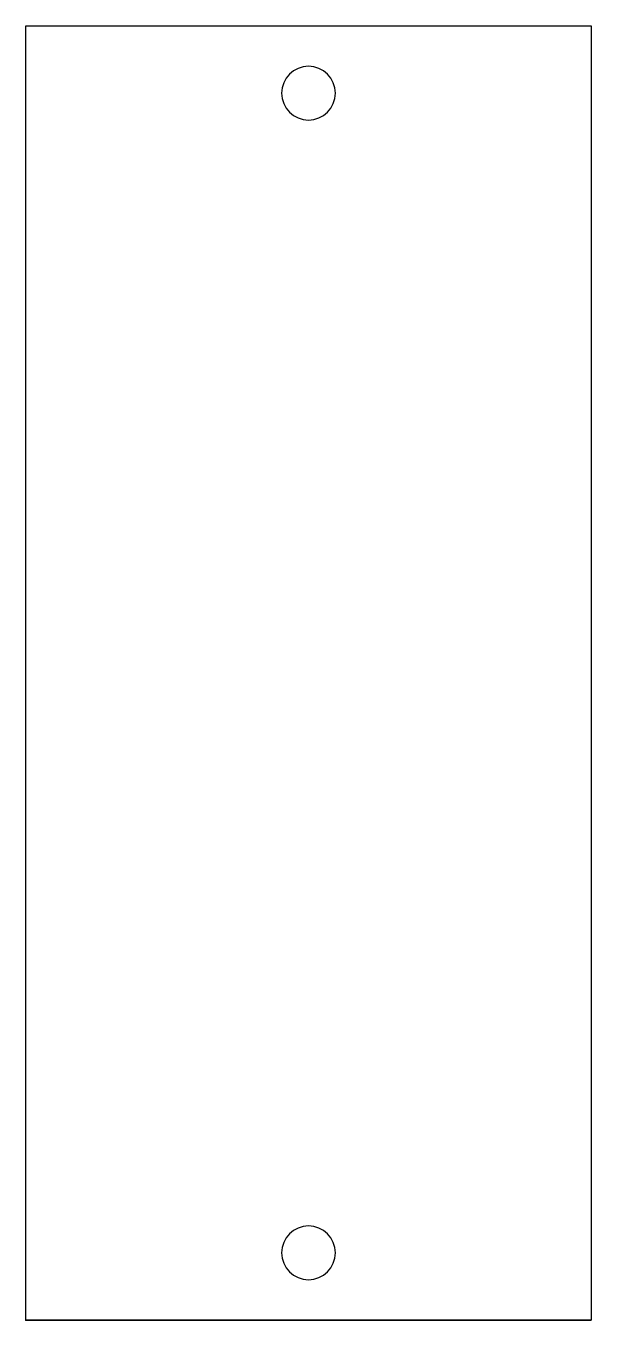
# Model space of a CAD drawing. Header units: centimetres. Extents: x 0 to 4.2, y 0 to 9.62.
import ezdxf

# ---------------------------------------------------------------- set-up
doc = ezdxf.new("R2010")
doc.units = ezdxf.units.CM
doc.header["$MEASUREMENT"] = 0
doc.layers.add('Stepper Fixture v1_Sketch1', color=7, linetype='Continuous')
doc.layers.add('Stepper Fixture v1_Sketch2', color=7, linetype='Continuous')

msp = doc.modelspace()

# ---------------------------------------------------------------- linework, layer by layer
at = {"layer": 'Stepper Fixture v1_Sketch1'}
msp.add_line((0, 0), (4.2, 0), dxfattribs=at)
at = {"layer": 'Stepper Fixture v1_Sketch1', "extrusion": (0, 1, 0)}
msp.add_arc((-2.1, 0), 2.1, 0, 180, dxfattribs=at)
at = {"layer": 'Stepper Fixture v1_Sketch1'}
msp.add_point((0, 0), dxfattribs=at)
at = {"layer": 'Stepper Fixture v1_Sketch2'}
for p, q in [((0, 0), (0, 9.62)), ((0, 9.62), (4.2, 9.62)), ((4.2, 9.62), (4.2, 0)), ((4.2, 0), (0, 0))]:
    msp.add_line(p, q, dxfattribs=at)
at = {"layer": 'Stepper Fixture v1_Sketch2', "extrusion": (0, 0, -1)}
for centre in [(-2.1, 9.12), (-2.1, 0.5)]:
    msp.add_circle(centre, 0.2, dxfattribs=at)
at = {"layer": 'Stepper Fixture v1_Sketch2'}
msp.add_point((0, 0), dxfattribs=at)

doc.saveas('drawing.dxf')
